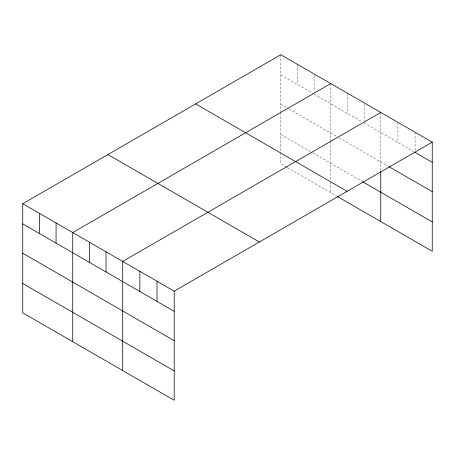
<?xml version="1.0" encoding="UTF-8"?>
<svg xmlns="http://www.w3.org/2000/svg" width="455" height="455" viewBox="0 0 455 455"><rect width="100%" height="100%" fill="white"/><g stroke="black" fill="none" stroke-linecap="round" stroke-linejoin="round"><path stroke-width="0.34" stroke-dasharray="2.27 1.71" d="M280.809 54.731L280.809 111.811M280.809 74.893L312.938 93.44M314.126 94.128L361.725 121.61M364.102 122.981L413.862 151.708M280.809 104.246L288.544 108.717M289.141 109.058L336.734 136.534M339.117 137.91L388.729 166.553M280.809 134.492L312.34 152.698M312.938 153.039L362.914 181.892M286.758 167.281L280.809 163.845L280.809 152.664M287.355 167.628L336.734 196.133M415.085 132.251L415.085 151.026M397.926 122.344L397.926 142.506M380.761 112.436L380.761 170.892M364.102 104.206L364.102 120.894M347.444 93.201L347.444 113.363M330.785 83.584L330.785 140.663M330.785 141.351L330.785 180.817M330.785 181.517L330.785 192.698M314.126 75.354L314.126 92.041M297.468 64.348L297.468 84.511M280.809 112.499L280.809 151.964"/><path stroke-width="0.68" d="M432.25 142.165L174.191 291.154L174.191 400.269L22.75 312.835L22.75 203.721L280.809 54.731L432.25 142.165L432.25 251.279L337.331 196.48M330.785 83.584L72.726 232.573L72.726 341.688M380.761 112.436L122.702 261.426L122.702 370.541M415.085 152.419L432.25 162.327M389.343 166.911L432.25 191.68M362.914 181.892L432.25 221.926M195.65 103.894L347.091 191.327M107.909 154.552L259.35 241.986M22.75 203.721L174.191 291.154M22.75 223.883L174.191 311.317M22.75 253.236L174.191 340.67M22.75 283.482L174.191 370.916M380.761 171.575L380.761 221.551M157.026 281.241L157.026 301.409M139.861 271.334L139.861 291.496M106.043 251.808L106.043 271.971M89.385 242.191L89.385 262.353M56.067 222.956L56.067 243.118M39.409 213.338L39.409 233.5"/></g></svg>
